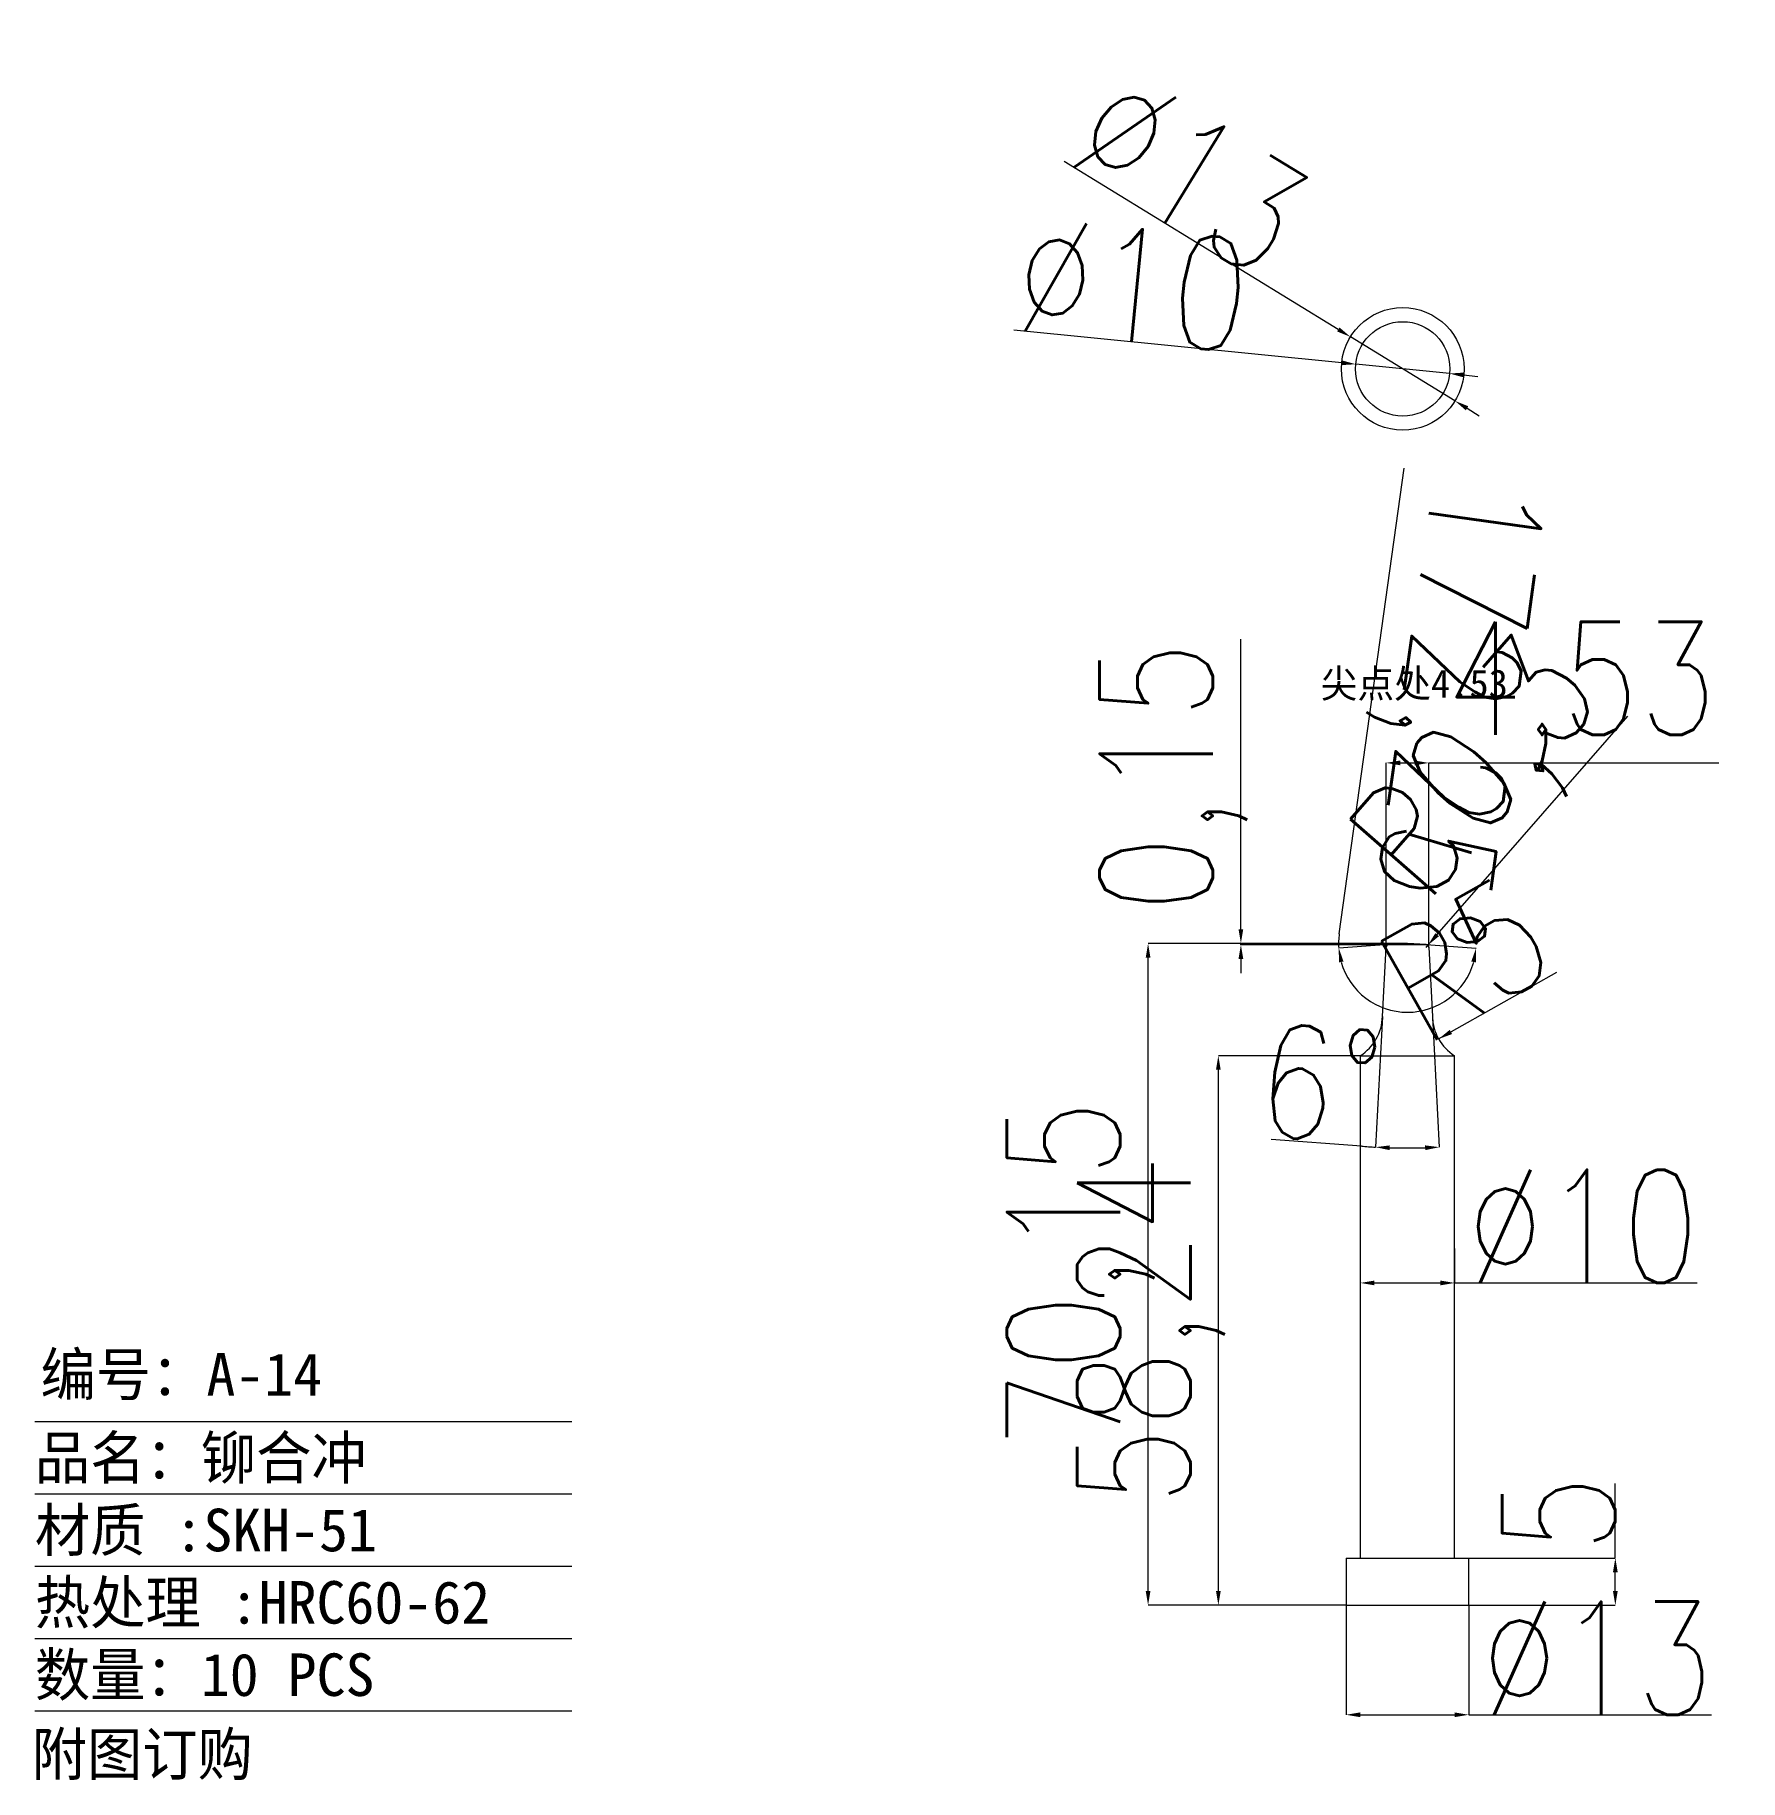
# Model space of a CAD drawing. Header units: millimetres. Extents: x -7880 to -7699, y 64676 to 64861.
import ezdxf

# ---------------------------------------------------------------- set-up
doc = ezdxf.new("R2010")
doc.units = ezdxf.units.MM
for name, color, linetype, lineweight in [('DIM', 4, 'Continuous', 20), ('PUNCH', 2, 'Continuous', 20), ('TEXT', 140, 'Continuous', 20)]:
    doc.layers.add(name, color=color, linetype=linetype, lineweight=lineweight)
doc.styles.add('1', font='txt')
doc.styles.add('TXT', font='txt.shx', dxfattribs={"width": 0.8, "bigfont": 'ctxt.shx'})
doc.dimstyles.new('零件', dxfattribs={"dimscale": 1.5, "dimtxt": 8, "dimasz": 1, "dimexe": 0, "dimexo": 0, "dimgap": 0, "dimtad": 1, "dimtxsty": 'TXT', "dimcen": 0, "dimclrd": 252, "dimclre": 252, "dimclrt": 4, "dimazin": 3, "dimtp": 0.001, "dimtm": 0.001, "dimtfac": 1, "dimtmove": 0, "dimatfit": 3, "dimlwd": 5, "dimlwe": 5})

# ---------------------------------------------------------------- blocks, each defined once
blk = doc.blocks.new('*D1107')
at = {"layer": 'Defpoints', "color": 0}
for p in [(-7741.2, 64694.49), (-7728.2, 64694.49), (-7728.2, 64682.88)]:
    blk.add_point(p, dxfattribs=at)
at = {"layer": 'DIM', "color": 252, "lineweight": 5}
for p, q in [((-7741.2, 64694.49), (-7741.2, 64682.88)), ((-7728.2, 64694.49), (-7728.2, 64682.88)), ((-7739.7, 64682.88), (-7729.7, 64682.88)), ((-7728.2, 64682.88), (-7702.47, 64682.88))]:
    blk.add_line(p, q, dxfattribs=at)
at = {"layer": 'DIM', "color": 252}
for points in [[(-7739.7, 64683.13), (-7739.7, 64682.63), (-7741.2, 64682.88)], [(-7729.7, 64682.63), (-7729.7, 64683.13), (-7728.2, 64682.88)]]:
    blk.add_solid(points, dxfattribs=at)
at = {"layer": 'DIM', "color": 4, "lineweight": 5, "insert": (-7714.59, 64688.88), "char_height": 12, "attachment_point": 5, "style": 'TXT'}
blk.add_mtext('%%c13', dxfattribs=at)
blk = doc.blocks.new('*D1108')
at = {"layer": 'Defpoints', "color": 0}
for p in [(-7728.2, 64699.49), (-7712.66, 64699.49), (-7728.2, 64694.49)]:
    blk.add_point(p, dxfattribs=at)
at = {"layer": 'DIM', "color": 252, "lineweight": 5}
for p, q in [((-7712.66, 64699.49), (-7712.66, 64707.39)), ((-7728.2, 64699.49), (-7712.66, 64699.49)), ((-7712.66, 64695.99), (-7712.66, 64697.99)), ((-7728.2, 64694.49), (-7712.66, 64694.49))]:
    blk.add_line(p, q, dxfattribs=at)
at = {"layer": 'DIM', "color": 252}
for points in [[(-7712.41, 64697.99), (-7712.91, 64697.99), (-7712.66, 64699.49)], [(-7712.91, 64695.99), (-7712.41, 64695.99), (-7712.66, 64694.49)]]:
    blk.add_solid(points, dxfattribs=at)
at = {"layer": 'DIM', "color": 4, "lineweight": 5, "insert": (-7718.66, 64704.19), "char_height": 12, "attachment_point": 5, "rotation": 90, "style": 'TXT'}
blk.add_mtext('5', dxfattribs=at)
blk = doc.blocks.new('*D1109')
at = {"layer": 'Defpoints', "color": 0}
for p in [(-7729.7, 64732.3), (-7739.7, 64729.24), (-7729.7, 64728.65)]:
    blk.add_point(p, dxfattribs=at)
at = {"layer": 'DIM', "color": 252, "lineweight": 5}
for p, q in [((-7729.7, 64732.3), (-7729.7, 64728.65)), ((-7739.7, 64729.24), (-7739.7, 64728.65)), ((-7738.2, 64728.65), (-7731.2, 64728.65)), ((-7729.7, 64728.65), (-7703.97, 64728.65))]:
    blk.add_line(p, q, dxfattribs=at)
at = {"layer": 'DIM', "color": 252}
for points in [[(-7738.2, 64728.9), (-7738.2, 64728.4), (-7739.7, 64728.65)], [(-7731.2, 64728.4), (-7731.2, 64728.9), (-7729.7, 64728.65)]]:
    blk.add_solid(points, dxfattribs=at)
at = {"layer": 'DIM', "color": 4, "lineweight": 5, "insert": (-7716.09, 64734.65), "char_height": 12, "attachment_point": 5, "style": 'TXT'}
blk.add_mtext('%%c10', dxfattribs=at)
blk = doc.blocks.new('*D1110')
at = {"layer": 'Defpoints', "color": 0}
for p in [(-7754.75, 64752.74), (-7739.7, 64752.74), (-7741.2, 64694.49)]:
    blk.add_point(p, dxfattribs=at)
at = {"layer": 'DIM', "color": 252, "lineweight": 5}
for p, q in [((-7739.7, 64752.74), (-7754.75, 64752.74)), ((-7754.75, 64695.99), (-7754.75, 64751.24)), ((-7741.2, 64694.49), (-7754.75, 64694.49))]:
    blk.add_line(p, q, dxfattribs=at)
at = {"layer": 'DIM', "color": 252}
for points in [[(-7754.5, 64751.24), (-7755, 64751.24), (-7754.75, 64752.74)], [(-7755, 64695.99), (-7754.5, 64695.99), (-7754.75, 64694.49)]]:
    blk.add_solid(points, dxfattribs=at)
at = {"layer": 'DIM', "color": 4, "lineweight": 5, "insert": (-7761.89, 64723.61), "char_height": 12, "attachment_point": 5, "rotation": 90, "style": 'TXT'}
blk.add_mtext('58,24', dxfattribs=at)
blk = doc.blocks.new('*D1111')
at = {"layer": 'Defpoints', "color": 0}
for p in [(-7762.2, 64764.64), (-7734.7, 64764.64), (-7741.2, 64694.49)]:
    blk.add_point(p, dxfattribs=at)
at = {"layer": 'DIM', "color": 252, "lineweight": 5}
for p, q in [((-7734.7, 64764.64), (-7762.2, 64764.64)), ((-7762.2, 64695.99), (-7762.2, 64763.14)), ((-7741.2, 64694.49), (-7762.2, 64694.49))]:
    blk.add_line(p, q, dxfattribs=at)
at = {"layer": 'DIM', "color": 252}
for points in [[(-7761.95, 64763.14), (-7762.45, 64763.14), (-7762.2, 64764.64)], [(-7762.45, 64695.99), (-7761.95, 64695.99), (-7762.2, 64694.49)]]:
    blk.add_solid(points, dxfattribs=at)
at = {"layer": 'DIM', "color": 4, "lineweight": 5, "insert": (-7769.34, 64729.57), "char_height": 12, "attachment_point": 5, "rotation": 90, "style": 'TXT'}
blk.add_mtext('70,15', dxfattribs=at)
blk = doc.blocks.new('*D1112')
at = {"layer": 'Defpoints', "color": 0}
for p in [(-7732.73, 64764.21), (-7732.54, 64764.44)]:
    blk.add_point(p, dxfattribs=at)
at = {"layer": 'DIM', "color": 252, "lineweight": 5}
for p, q in [((-7731.55, 64765.57), (-7711.32, 64788.73)), ((-7732.73, 64764.21), (-7732.54, 64764.44))]:
    blk.add_line(p, q, dxfattribs=at)
at = {"layer": 'DIM', "color": 252}
blk.add_solid([(-7731.74, 64765.73), (-7731.36, 64765.4), (-7732.54, 64764.44)], dxfattribs=at)
at = {"layer": 'DIM', "color": 4, "lineweight": 5, "insert": (-7726.32, 64782.41), "char_height": 12, "attachment_point": 5, "rotation": 48.8751, "style": 'TXT'}
blk.add_mtext('R0,3', dxfattribs=at)
blk = doc.blocks.new('*D1113')
at = {"layer": 'Defpoints', "color": 0}
for p in [(-7736.97, 64764.23), (-7732.43, 64764.23), (-7737.36, 64756.9), (-7732.05, 64756.9), (-7733.58, 64742.96)]:
    blk.add_point(p, dxfattribs=at)
at = {"layer": 'DIM', "color": 252, "lineweight": 5}
for p, q in [((-7737.36, 64756.9), (-7738.08, 64743.04)), ((-7732.05, 64756.9), (-7731.32, 64743.04)), ((-7739.58, 64743.14), (-7749.15, 64743.86))]:
    blk.add_line(p, q, dxfattribs=at)
for start, end in [(265.6694, 267), (268.3306, 271.6694)]:
    blk.add_arc((-7734.7, 64807.55), 64.59, start, end, dxfattribs=at)
at = {"layer": 'DIM', "color": 252}
for points in [[(-7736.58, 64743.23), (-7736.6, 64742.73), (-7738.08, 64743.04)], [(-7732.81, 64742.73), (-7732.83, 64743.23), (-7731.32, 64743.04)]]:
    blk.add_solid(points, dxfattribs=at)
at = {"layer": 'DIM', "color": 4, "lineweight": 5, "insert": (-7743.89, 64749.77), "char_height": 12, "attachment_point": 5, "rotation": 355.6694, "style": 'TXT'}
blk.add_mtext('6%%d', dxfattribs=at)
blk = doc.blocks.new('*D1114')
at = {"layer": 'Defpoints', "color": 0}
for p in [(-7736.69, 64764.51), (-7734.7, 64764.64), (-7734.7, 64764.64), (-7732.71, 64764.51), (-7738.21, 64758.25)]:
    blk.add_point(p, dxfattribs=at)
at = {"layer": 'DIM', "color": 252, "lineweight": 5}
for p, q in [((-7741.93, 64765.65), (-7735.06, 64815)), ((-7736.69, 64764.51), (-7741.98, 64764.15)), ((-7732.71, 64764.51), (-7727.42, 64764.15))]:
    blk.add_line(p, q, dxfattribs=at)
for start, end in [(172.0711, 183.8726), (195.6742, 344.3258)]:
    blk.add_arc((-7734.7, 64764.64), 7.3, start, end, dxfattribs=at)
at = {"layer": 'DIM', "color": 252}
for points in [[(-7741.48, 64762.72), (-7741.97, 64762.63), (-7741.98, 64764.15)], [(-7727.43, 64762.63), (-7727.93, 64762.72), (-7727.42, 64764.15)]]:
    blk.add_solid(points, dxfattribs=at)
at = {"layer": 'DIM', "color": 4, "lineweight": 5, "insert": (-7731.13, 64789.3), "char_height": 12, "attachment_point": 5, "rotation": 262.0711, "style": 'TXT'}
blk.add_mtext('172,25%%d', dxfattribs=at)
blk = doc.blocks.new('*D1115')
at = {"layer": 'Defpoints', "color": 0}
for p in [(-7752.36, 64764.64), (-7734.7, 64764.49), (-7734.69, 64764.64)]:
    blk.add_point(p, dxfattribs=at)
at = {"layer": 'DIM', "color": 252, "lineweight": 5}
for p, q in [((-7752.36, 64766.14), (-7752.36, 64796.9)), ((-7734.69, 64764.64), (-7752.36, 64764.64)), ((-7752.36, 64764.49), (-7752.36, 64764.64)), ((-7734.7, 64764.49), (-7752.36, 64764.49)), ((-7752.36, 64762.99), (-7752.36, 64761.49))]:
    blk.add_line(p, q, dxfattribs=at)
at = {"layer": 'DIM', "color": 252}
for points in [[(-7752.61, 64766.14), (-7752.11, 64766.14), (-7752.36, 64764.64)], [(-7752.11, 64762.99), (-7752.61, 64762.99), (-7752.36, 64764.49)]]:
    blk.add_solid(points, dxfattribs=at)
at = {"layer": 'DIM', "color": 4, "lineweight": 5, "insert": (-7759.51, 64782.27), "char_height": 12, "attachment_point": 5, "rotation": 90, "style": 'TXT'}
blk.add_mtext('0,15', dxfattribs=at)
blk = doc.blocks.new('*D1116')
at = {"layer": 'Defpoints', "color": 0}
for p in [(-7732.44, 64783.77), (-7736.97, 64764.49), (-7732.44, 64764.49)]:
    blk.add_point(p, dxfattribs=at)
at = {"layer": 'DIM', "color": 252, "lineweight": 5}
for p, q in [((-7736.97, 64764.49), (-7736.97, 64783.77)), ((-7735.47, 64783.77), (-7733.94, 64783.77)), ((-7732.44, 64764.49), (-7732.44, 64783.77)), ((-7732.44, 64783.77), (-7701.68, 64783.77))]:
    blk.add_line(p, q, dxfattribs=at)
at = {"layer": 'DIM', "color": 252}
for points in [[(-7735.47, 64784.02), (-7735.47, 64783.52), (-7736.97, 64783.77)], [(-7733.94, 64783.52), (-7733.94, 64784.02), (-7732.44, 64783.77)]]:
    blk.add_solid(points, dxfattribs=at)
at = {"layer": 'DIM', "color": 4, "lineweight": 5, "insert": (-7716.31, 64790.91), "char_height": 12, "attachment_point": 5, "style": 'TXT'}
blk.add_mtext('4,53', dxfattribs=at)
blk = doc.blocks.new('*D1117')
at = {"layer": 'Defpoints', "color": 0}
for p in [(-7740.75, 64828.93), (-7729.66, 64822.14)]:
    blk.add_point(p, dxfattribs=at)
at = {"layer": 'DIM', "color": 252, "lineweight": 5}
for p, q in [((-7742.03, 64829.71), (-7771.1, 64847.51)), ((-7729.66, 64822.14), (-7740.75, 64828.93)), ((-7728.38, 64821.36), (-7727.1, 64820.57))]:
    blk.add_line(p, q, dxfattribs=at)
at = {"layer": 'DIM', "color": 252}
for points in [[(-7742.16, 64829.5), (-7741.9, 64829.92), (-7740.75, 64828.93)], [(-7728.25, 64821.57), (-7728.51, 64821.14), (-7729.66, 64822.14)]]:
    blk.add_solid(points, dxfattribs=at)
at = {"layer": 'DIM', "color": 4, "lineweight": 5, "insert": (-7757.64, 64846.3), "char_height": 12, "attachment_point": 5, "rotation": 328.5296, "style": 'TXT'}
blk.add_mtext('%%c13', dxfattribs=at)
blk = doc.blocks.new('*D1118')
at = {"layer": 'Defpoints', "color": 0}
for p in [(-7740.18, 64826.03), (-7730.23, 64825.04)]:
    blk.add_point(p, dxfattribs=at)
at = {"layer": 'DIM', "color": 252, "lineweight": 5}
for p, q in [((-7741.67, 64826.18), (-7776.44, 64829.64)), ((-7730.23, 64825.04), (-7740.18, 64826.03)), ((-7728.74, 64824.89), (-7727.24, 64824.74))]:
    blk.add_line(p, q, dxfattribs=at)
at = {"layer": 'DIM', "color": 252}
for points in [[(-7741.7, 64825.93), (-7741.65, 64826.43), (-7740.18, 64826.03)], [(-7728.71, 64825.14), (-7728.76, 64824.64), (-7730.23, 64825.04)]]:
    blk.add_solid(points, dxfattribs=at)
at = {"layer": 'DIM', "color": 4, "lineweight": 5, "insert": (-7763.79, 64834.41), "char_height": 12, "attachment_point": 5, "rotation": 354.3098, "style": 'TXT'}
blk.add_mtext('%%c10', dxfattribs=at)
blk = doc.blocks.new('*D1119')
at = {"layer": 'Defpoints', "color": 0}
for p in [(-7727.05, 64756.97), (-7731.4, 64754.51)]:
    blk.add_point(p, dxfattribs=at)
at = {"layer": 'DIM', "color": 252, "lineweight": 5}
blk.add_line((-7731.4, 64754.51), (-7718.87, 64761.6), dxfattribs=at)
at = {"layer": 'DIM', "color": 252}
blk.add_solid([(-7730.22, 64755.47), (-7729.97, 64755.03), (-7731.4, 64754.51)], dxfattribs=at)
at = {"layer": 'DIM', "color": 4, "lineweight": 5, "insert": (-7728.59, 64762.99), "char_height": 12, "attachment_point": 5, "rotation": 29.5065, "style": 'TXT'}
blk.add_mtext('R5', dxfattribs=at)

msp = doc.modelspace()

# ---------------------------------------------------------------- linework, layer by layer
at = {"layer": 'PUNCH', "color": 3, "lineweight": 5}
for p, q in [((-7737.359, 64756.885), (-7736.974, 64764.225)), ((-7732.677, 64764.49), (-7736.73, 64764.49)), ((-7734.704, 64764.644), (-7736.695, 64764.509)), ((-7732.713, 64764.509), (-7734.704, 64764.644)), ((-7732.433, 64764.225), (-7732.049, 64756.885)), ((-7739.704, 64752.735), (-7739.704, 64699.49)), ((-7739.704, 64752.735), (-7729.704, 64752.735)), ((-7729.704, 64699.49), (-7729.704, 64752.735)), ((-7741.204, 64699.49), (-7741.204, 64694.49)), ((-7741.204, 64699.49), (-7728.204, 64699.49)), ((-7728.204, 64694.49), (-7728.204, 64699.49)), ((-7741.204, 64694.49), (-7728.204, 64694.49))]:
    msp.add_line(p, q, dxfattribs=at)
for radius in [6.5, 5]:
    msp.add_circle((-7735.204, 64825.534), radius, dxfattribs=at)
for centre, radius, start, end in [((-7736.674, 64764.21), 0.3, 93.87264, 179), ((-7732.733, 64764.21), 0.3, 1, 86.12736), ((-7742.358, 64756.973, 0), 5, 302.06259, 359), ((-7727.049, 64756.973, 0), 5, 181, 237.93741)]:
    msp.add_arc(centre, radius, start, end, dxfattribs=at)
at = {"layer": 'TEXT', "color": 8, "lineweight": 5}
for p, q in [((-7736.974, 64764.215), (-7736.969, 64764.49)), ((-7736.969, 64764.49), (-7736.695, 64764.509)), ((-7732.438, 64764.49), (-7732.713, 64764.509)), ((-7732.433, 64764.215), (-7732.438, 64764.49))]:
    msp.add_line(p, q, dxfattribs=at)
at = {"layer": 'TEXT', "color": 4, "lineweight": 5}
for p, q in [((-7880.228, 64713.966), (-7823.305, 64713.966)), ((-7880.228, 64706.298), (-7823.305, 64706.298)), ((-7880.228, 64698.631), (-7823.305, 64698.631)), ((-7880.228, 64690.963), (-7823.305, 64690.963)), ((-7880.228, 64683.296), (-7823.305, 64683.296))]:
    msp.add_line(p, q, dxfattribs=at)

# ---------------------------------------------------------------- texts
at = {"layer": 'TEXT', "color": 3, "lineweight": 5, "style": '1'}
for s, height, p in [('尖点处4.53', 3, (-7743.91, 64790.679)), ('编号：A-14', 4.5102, (-7879.629, 64716.706)), ('品名：铆合冲', 4.5102, (-7880.228, 64707.877)), ('材质 :SKH-51', 4.5102, (-7880.228, 64700.209)), ('热处理 :HRC60-62', 4.51024, (-7880.228, 64692.542)), ('数量：10 PCS', 4.5102, (-7880.228, 64684.875)), ('附图订购', 4.5102, (-7880.57, 64676.455))]:
    msp.add_text(s, height=height, dxfattribs=at).set_placement(p)

# ---------------------------------------------------------------- dimensions: what is measured, and where the dimension line sits
at = {"layer": 'DIM', "lineweight": 5}
for p1, p2, picture, middle in [((-7729.66, 64822.141), (-7740.747, 64828.927), '*D1117', (-7760.772, 64841.184)), ((-7730.228, 64825.038), (-7740.179, 64826.03), '*D1118', (-7764.383, 64828.441))]:
    dim = msp.add_diameter_dim_2p(p1=p1, p2=p2, dimstyle='零件', dxfattribs=at)
    dim.commit()
    dim.dimension.update_dxf_attribs({"geometry": picture, "text_midpoint": middle, "dimtype": 163})
for base, line1, line2, picture, middle in [((-7738.208, 64758.2454), ((-7734.7036, 64764.6439), (-7736.6945, 64764.5091)), ((-7732.7126, 64764.5091), (-7734.7036, 64764.6439)), '*D1114', (-7731.1348, 64789.3016)), ((-7733.576, 64742.964), ((-7737.358, 64756.905), (-7736.974, 64764.225)), ((-7732.433, 64764.225), (-7732.05, 64756.905)), '*D1113', (-7743.893, 64749.769))]:
    dim = msp.add_angular_dim_2l(base=base, line1=line1, line2=line2, dimstyle='零件', dxfattribs=at)
    dim.commit()
    dim.dimension.update_dxf_attribs({"geometry": picture, "text_midpoint": middle})
for center, mpoint, picture, middle in [((-7732.733, 64764.21), (-7732.536, 64764.436), '*D1112', (-7720.941, 64777.715)), ((-7727.049, 64756.973), (-7731.401, 64754.51), '*D1119', (-7725.635, 64757.773))]:
    dim = msp.add_radius_dim(center=center, mpoint=mpoint, dimstyle='零件', dxfattribs=at)
    dim.commit()
    dim.dimension.update_dxf_attribs({"geometry": picture, "text_midpoint": middle, "dimtype": 164})
for base, p1, p2, picture, middle in [((-7752.363, 64764.643), (-7734.704, 64764.49), (-7734.693, 64764.643), '*D1115', (-7759.505, 64782.272)), ((-7754.7454, 64752.7354, 0), (-7741.2036, 64694.4905), (-7739.7036, 64752.7354), '*D1110', (-7761.8882, 64723.6129, 0)), ((-7712.663, 64699.49, 0), (-7728.204, 64694.49), (-7728.204, 64699.49), '*D1108', (-7718.663, 64704.19, 0))]:
    dim = msp.add_linear_dim(base=base, p1=p1, p2=p2, angle=90, dimstyle='零件', dxfattribs=at)
    dim.commit()
    dim.dimension.update_dxf_attribs({"geometry": picture, "text_midpoint": middle})
dim = msp.add_linear_dim(base=(-7732.438, 64783.769), p1=(-7736.969, 64764.49), p2=(-7732.438, 64764.49), dimstyle='零件', dxfattribs=at)
dim.commit()
dim.dimension.update_dxf_attribs({"geometry": '*D1116', "text_midpoint": (-7716.309, 64790.912)})
dim = msp.add_linear_dim(base=(-7762.197, 64764.644), p1=(-7741.204, 64694.49), p2=(-7734.704, 64764.644), angle=90, dimstyle='零件', dxfattribs=at)
dim.commit()
dim.dimension.update_dxf_attribs({"geometry": '*D1111', "text_midpoint": (-7762.197, 64729.567), "dimtype": 160})
for base, p1, p2, picture, middle in [((-7729.704, 64728.65), (-7739.704, 64729.245), (-7729.704, 64732.296), '*D1109', (-7716.089, 64734.65)), ((-7728.204, 64682.878), (-7741.204, 64694.49), (-7728.204, 64694.49), '*D1107', (-7714.589, 64688.878))]:
    dim = msp.add_linear_dim(base=base, p1=p1, p2=p2, text='%%c<>', dimstyle='零件', dxfattribs=at)
    dim.commit()
    dim.dimension.update_dxf_attribs({"geometry": picture, "text_midpoint": middle})

doc.saveas('drawing.dxf')
